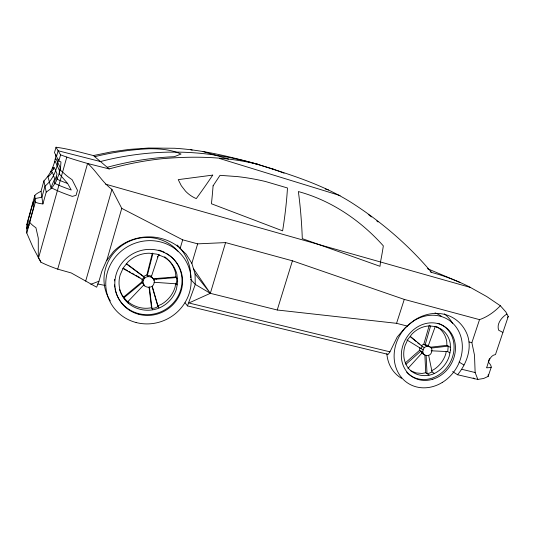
<?xml version="1.0" encoding="UTF-8"?>
<svg xmlns="http://www.w3.org/2000/svg" width="535" height="535" viewBox="0 0 535 535"><rect width="100%" height="100%" fill="white"/><g stroke="black" fill="none" stroke-linecap="round" stroke-linejoin="round"><path stroke-width="0.8" d="M178.008 246.488A48.397 46.853 -13 0 0 113.494 251.597L106.411 260.866L101.797 271.385L98.962 281.243L96.648 287.195L71.229 272.95L57.713 269.152A50.23 8.319 14.9 0 1 41.623 262.558L40.814 262.15L32.929 247.25L26.75 232.999L26.79 224.352L34.842 195.369A117.259 12.853 -10.7 0 1 39.985 191.811L41.028 191.283L43.93 180.863C50.838 173.902 54.844 164.372 55.914 154.689M491.224 367.244L488.147 376.419L483.62 378.492L477.842 379.435L475.14 372.534L474.491 355.133L471.87 342.667L479.527 319.636C487.519 316.894 494.507 311.785 500.359 305.766L505.883 311.985L508.25 316.493L495.477 354.571C489.478 355.36 488.241 363.385 486.609 367.792L487.204 367.779A95.197 12.753 18.4 0 0 491.224 367.244A137.482 19.086 18 0 0 488.823 362.636L488.274 362.075L489.465 358.517M488.147 376.419L488.214 374.734M58.201 159.096C57.205 169.227 53.125 179.626 45 186.113L41.911 197.194L35.089 198.585L33.605 203.935M143.253 280.628C141.086 287.542 152.435 290.09 154.053 283.303C156.233 276.381 144.865 273.826 143.253 280.628L142.149 278.909L142.103 281.724L143.199 283.47M423.138 349.93C420.818 355.929 430.334 357.908 431.584 352.023C433.912 346.025 424.382 344.038 423.138 349.93L419.808 347.824L419.614 350.278L405.329 362.917M446.25 351.488L445.682 354.244A25.627 22.296 -58.1 0 1 433.818 369.585L431.37 370.748M449.902 352.906L447.721 351.602L448.23 346.125L432.039 347.984L430.749 347.188L446.892 345.342L450.416 347.409M148.041 276.582L146.898 274.903L152.355 253.108M152.816 253.67L147.332 275.538L149.499 275.605L151.405 276.562L158.768 254.339L159.55 255.255M27.753 221.791L33.444 201.287L33.772 206.724L27.773 228.305L27.753 221.791L29.358 222.212M26.77 228.532L27.76 224.967L29.137 225.322M26.75 232.999L35.357 202.029L34.842 195.369M35.357 202.029A121.01 13.709 -10.7 0 0 41.623 203.775L42.914 203.922L46.217 192.085L51.153 188.574L52.958 186.367L56.061 181.499L59.352 173.273L60.569 167.328L60.957 161.951L58.837 161.068L54.49 152.589L56.048 147.225A129.423 5.979 14.8 0 1 60.482 147.894A45.034 1.959 14.6 0 1 75.863 151.064L93.398 155.571L109.173 168.933C126.073 164.232 143.326 160.781 160.761 158.862L161.463 158.775C193.61 155.912 226.606 156.534 258.044 164.412C230.739 156.795 202.952 149.934 174.564 148.255L148.596 148.041L129.296 149.399L111.247 151.9L93.398 155.571M56.503 156.514L58.108 150.75L100.446 161.537A281.31 254.011 -31 0 1 168.057 152.154L177.6 152.114A281.31 254.011 -31 0 1 214.983 155.076A346.82 305.559 -29.8 0 1 256.138 163.864C289.428 174.37 323.662 184.562 353.187 203.708C382.438 222.694 409.148 245.719 431.611 272.429A274.468 233.909 -75.5 0 1 468.961 286.633L486.75 296.564L500.359 305.766M58.837 161.068L60.575 154.842L55.988 147.219M38.527 258.017L66.795 157.083A133.589 6.387 14.8 0 1 60.662 154.876L60.575 154.842M57.713 269.152L87.573 163.483A50.785 2.514 14.5 0 1 66.795 157.083M85.68 281.109L111.929 189.377C102.312 182.368 96.674 171.454 87.827 163.549L87.573 163.483M106.793 260.398L121.766 208.376L111.929 189.377M424.469 347.73L421.125 345.643L423.8 344.226L429.297 325.193M430.595 325.922L425.078 345.015L426.803 345.021L430.367 347.101M180.135 248.467L182.689 239.834L121.766 208.376M452.637 371.604L457.565 374.754C466.614 363.874 472.532 348.158 467.122 334.295A42.606 36.902 -58 0 0 413.99 320.465L404.948 327.995L397.184 337.077L389.968 351.843L388.149 354.391L187.477 305.913L195.275 284.419L195.054 273.853L191.851 263.38L197.662 243.853L225.589 242.596L292.424 260.812L404.279 299.406L479.527 319.636M225.589 242.596L210.329 293.327L188.888 302.984L389.968 351.843M54.69 162.78L54.383 162.56L55.199 161.236L59.398 170.531L59.198 173.755L67.637 183.492L71.242 190.012A50.631 4.039 16 0 1 58.903 185.264L54.904 183.478L54.463 182.121L57.004 174.002L54.396 167.462L51.22 172.263L50.885 171.24M190.654 279.33L195.275 284.419L210.329 293.327L277.23 309.999L292.424 260.812M277.23 309.999L396.555 323.321L404.279 299.406M428.267 345.811L435.329 326.283L437.469 327.474M55.192 159.336L55.767 158.387L60.06 167.261L60.127 169.929L63.698 173.026A52.651 17.314 18.2 0 0 72.111 179.707L77.475 190.306L76.057 195.328L72.265 196.392L71.616 196.164A50.598 4.347 16 0 1 57.385 190.674L51.627 187.992L51.306 186.829L54.69 178.891L52.417 172.303L48.498 176.61L48.257 175.727M507.434 317.442L508.25 316.493M407.971 368.428L421.861 353.167L420.871 351.087L405.925 364.315M143.922 284.807L127.644 301.907L124 297.734L142.517 282.386L144.611 285.904M124.575 298.918L123.652 297.019L142.103 281.724M126.507 263.675L143.648 276.448L146.898 274.903M434.146 373.323L432.039 371.905L429.364 373.183L427.01 373.631L426.148 355.822M152.268 287.135L157.691 305.886L161.416 304.315A29.298 28.087 -26.6 0 0 175.112 287.088L175.734 283.162L177.138 284.894M90.836 284.299L98.962 281.243M429.09 375.055L425.74 372.761L422.061 373.457L416.136 372.935L410.719 370.775M152.702 309.678L151.525 307.705C142.999 309.571 133.797 306.903 127.276 301.178L128.239 303.111M177.359 278.595L175.948 276.916L152.91 278.755L150.957 275.92L152.141 277.605M26.79 224.352L27.171 224.359M431.136 350.786L447.721 351.602M154.127 282.279L176.269 283.817L176.797 280.474L176.483 277.551L153.364 279.404L154.113 280.467M53.393 167.435L52.711 167.348L53.386 169.167M477.842 379.435L457.565 374.754M97.718 283.965L105.047 285.456M461.906 369.317L475.14 372.534M87.827 163.549L109.173 168.933M396.555 323.321L407.476 326.129M469.028 341.939L471.87 342.667M182.689 239.834L197.662 243.853M273.405 169.18L254.693 163.456M105.616 184.18L470.559 287.476M203.139 151.572L228.539 159.076M325.34 188.989L328.457 189.925M190.587 149.613L192.179 150.101M219.604 158.494L340.073 195.569M67.637 183.492L67.283 183.365A50.658 3.765 16.1 0 1 60.214 180.576L57.158 179.245L56.275 176.871M421.46 353.067L422.496 353.488M427.371 268.644L459.933 282.4M430.18 271.82L431.611 272.429M122.876 268.436L142.571 279.558L144.069 277.09L126.213 263.788M123.277 268.249L127.631 270.71M129.082 271.526L130.533 272.348M131.991 273.164L134.165 274.395M135.616 275.217L139.976 277.678M506.852 314.099C502.552 316.566 495.992 323.561 498.76 330.342L499.623 330.73A96.206 7.497 12.3 0 1 502.873 332.516M459.077 362.055L463.939 365.01M406.874 339.912L421.065 348.619L422.396 346.439L410.305 336.415M423.8 344.226L427.164 346.305M473.214 377.964L474.625 378.847M419.614 350.278L422.938 352.404M421.861 353.167L423.934 354.498M368.247 214.415L371.537 216.929M410.338 336.702L416.049 341.437M417.32 342.487L419.226 344.065M178.035 246.454L186.147 254.212L191.851 263.38M157.404 256.452L157.879 257.021M123.652 297.019L121.926 294.852A29.298 28.087 -26.6 0 1 119.539 289.609M195.054 273.853L210.329 293.327L193.616 268.911M185.023 302.757L187.477 305.913M155.845 278.521L156.307 279.17M143.648 276.448L144.758 278.147M40.346 260.799L38.306 257.596L38.279 238.128L35.932 227.763L35.096 227.181A132.56 17.24 16 0 1 29.739 222.246L29.719 221.296M157.691 305.886L158.928 307.846M152.268 286.245L158.159 306.629L154.896 308.006L151.973 308.454L149.392 286.954M47.876 176.329L51.153 188.574M428.649 355.26L432.039 371.905M43.93 180.863L46.217 192.085M41.028 191.283L42.914 203.922M149.051 287.101L151.525 307.705M175.948 276.916L175.48 272.569A29.298 28.087 -26.6 0 0 168.385 259.977M40.754 261.441L40.814 262.15M424.877 354.999L425.74 372.761M446.892 345.342L446.745 341.557A25.627 22.296 -58.1 0 0 437.302 326.959M29.599 215.13L29.585 214.288A128.46 16.144 16 0 1 30.074 213.906M177.112 245.023A46.612 44.719 -25.8 0 1 190.727 277.685M444.297 313.844A41.396 36.086 -58 0 1 452.697 323.481M271.854 168.739A346.82 305.559 -29.8 0 1 279.531 171.454M280.293 171.735A346.82 305.559 -29.8 0 1 284.085 173.173M107.247 167.301A328.497 300.824 -57 0 1 169.394 156.922L174.243 156.708L181.031 154.033C171.039 149.519 159.925 148.676 149.098 148.737A243.084 206.289 -12.4 0 0 94.708 156.688M376.767 220.948A446.692 396.95 -55.7 0 1 378.018 221.945M164.606 256.813A29.298 28.087 -26.6 0 1 167.803 259.408M166.104 253.209A34.053 32.628 -26.9 0 1 168.565 307.351A34.053 32.628 -26.9 0 1 115.774 291.816M115.567 291.067A34.053 32.628 -26.9 0 1 115.045 288.773M114.791 287.208A34.053 32.628 -26.9 0 1 114.557 284.841M114.557 280.902A34.053 32.628 -26.9 0 1 114.697 279.31M158.828 250.133A34.053 32.628 -26.9 0 1 164.733 252.46M110.37 300.964A42.118 40.406 -26.1 0 1 121.311 245.96A42.118 40.406 -26.1 0 1 177.995 251.243M438.025 323.294A29.759 25.847 -58.1 0 1 448.785 364.87A29.759 25.847 -58.1 0 1 406.66 372.173M435.035 312.868A36.882 32.153 -58.1 0 1 441.101 316.105M401.578 378.319A36.882 32.153 -58.1 0 1 386.852 353.682M213.084 185.832L212.836 189.015A144.952 27.927 -81.6 0 1 211.439 203.768L282.6 230.846L282.854 229.308A140.09 38.025 -77.9 0 0 287.476 187.972L265.601 181.539A256.579 235.039 72 0 0 237.379 176.597L220.019 175.333L213.084 185.832M380.492 261.989L380.004 266.303L302.295 238.643L302.148 234.805A145.6 38.901 89.1 0 0 298.918 195.817L298.37 191.563C331.346 200.485 360.71 220.514 383.327 245.866L382.953 248.334A134.74 50.838 -74.8 0 1 380.492 261.989M177.673 281.53L176.51 288.86A29.572 28.335 -26.9 0 1 162.687 306.247C149.486 314.058 130.781 310.153 122.836 296.731A29.572 28.335 -26.9 0 1 120.161 274.91L123.251 267.881L128.092 261.829A29.572 28.335 -26.9 0 1 149.232 253.202L156.822 254.152L163.81 256.987A29.572 28.335 -26.9 0 1 176.884 274.208L177.673 281.53M450.51 349.964L449.186 356.384A25.847 22.443 -58.1 0 1 437.229 371.852C427.064 378.84 411.402 376.038 406.032 364.395A25.847 22.443 -58.1 0 1 405.095 345.463L407.931 339.284L412.104 333.907A25.847 22.443 -58.1 0 1 429.371 325.922L435.363 326.571L440.773 328.885A25.847 22.443 -58.1 0 1 450.269 343.59L450.51 349.964M212.723 175.112L210.429 178.529A164.793 30.294 -50.2 0 1 198.886 195.021L196.285 198.599A29.733 27.439 50.6 0 1 190.54 195.456A30.134 27.8 50.6 0 1 185.511 191.149L181.318 185.759L178.235 179.633L212.723 175.112M138.98 314.373A34.18 32.735 -27.1 0 0 181.679 273.673A34.18 32.735 -27.1 0 0 125.451 259.181A34.18 32.735 -27.1 0 0 138.98 314.373M136.111 322.531A43.074 41.262 -27 0 0 190.045 271.372A43.074 41.262 -27 0 0 119.238 252.921A43.074 41.262 -27 0 0 136.111 322.531M432.822 379.221A29.853 25.907 -58.1 0 0 449.3 330.663A29.853 25.907 -58.1 0 0 403.049 344.995A29.853 25.907 -58.1 0 0 432.822 379.221M442.218 382.492A37.624 32.655 -58.1 0 0 448.176 319.629A37.624 32.655 -58.1 0 0 394.288 352.465A37.624 32.655 -58.1 0 0 442.218 382.492"/></g></svg>
